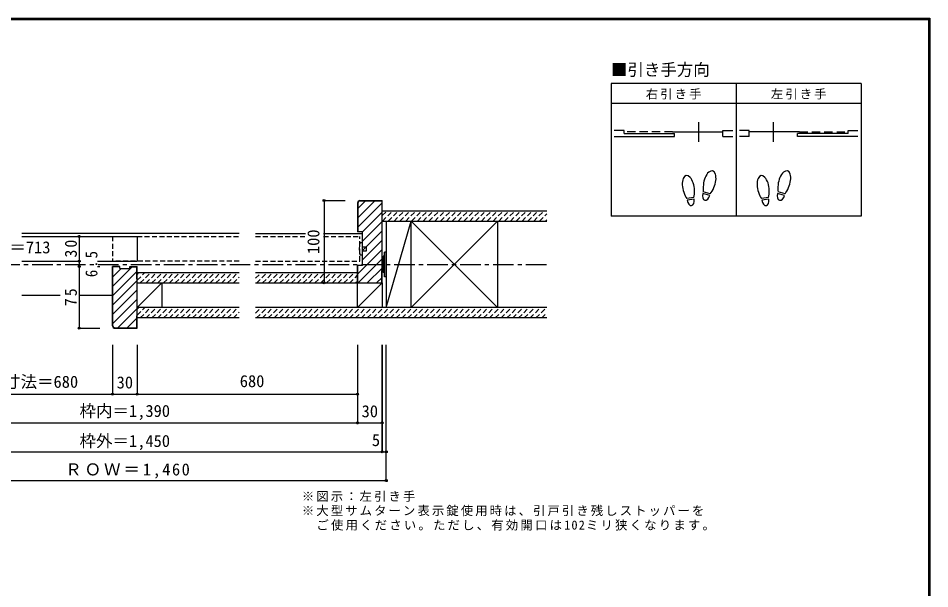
# Model space of a CAD drawing. Units: millimetres at full size, sheet at 1:5; details may follow other scales. Extents: x -973 to 977, y -718 to 696.
# Drawn here: x -131 to 977, y 3 to 696 of the extents above; entities that cross this region are included whole.
import ezdxf
from ezdxf.enums import TextEntityAlignment as Align

# ---------------------------------------------------------------- set-up
doc = ezdxf.new("R2010")
doc.units = ezdxf.units.MM
doc.header["$LTSCALE"] = 5
doc.header["$PDMODE"] = 32
doc.header["$PDSIZE"] = 2.5
for name, pattern in [('CHAIN1', [8, 5, -1, 1, -1]), ('DASHED1', [1.8, 1.2, -0.6]), ('DASHED2', [3, 2, -1])]:
    doc.linetypes.add(name, pattern=pattern)
for name, color, linetype in [('0-1_通り芯', 4, 'CHAIN1'), ('0-2_柱', 3, 'Continuous'), ('0-3_仕上げ', 2, 'Continuous'), ('0-4_枠', 3, 'Continuous'), ('0-6_扉', 6, 'Continuous'), ('0-7_金物', 7, 'Continuous'), ('0-8_戸当り', 3, 'Continuous'), ('0-A_文字', 7, 'Continuous'), ('0-B_寸法', 7, 'Continuous'), ('0-C_ハッチ', 4, 'DASHED1'), ('F-1_枠', 6, 'Continuous')]:
    doc.layers.add(name, color=color, linetype=linetype)
doc.styles.add('ＭＳ ゴシック', font='')
doc.styles.get('ＭＳ ゴシック').set_extended_font_data('MS Gothic')

msp = doc.modelspace()

# ---------------------------------------------------------------- linework, layer by layer
at = {"layer": '0-1_通り芯'}
msp.add_line((-513.993, 396.994), (511.306, 396.994), dxfattribs=at)
at = {"layer": '0-2_柱'}
for p, q in [((316.306, 449.494), (316.306, 344.494)), ((346.383, 344.494), (346.383, 449.494)), ((451.383, 449.494), (451.383, 344.494)), ((13.656, 344.494), (13.656, 374.494)), ((43.733, 374.494), (43.733, 344.494)), ((281.229, 344.494), (281.229, 374.494)), ((311.306, 374.494), (311.306, 344.494))]:
    msp.add_line(p, q, dxfattribs=at)
at = {"layer": '0-2_柱', "color": 7}
for p, q in [((316.306, 344.494), (346.383, 449.494)), ((346.383, 344.494), (451.383, 449.494)), ((451.383, 344.494), (346.383, 449.494)), ((13.656, 344.494), (43.733, 374.494)), ((281.229, 344.494), (311.306, 374.494))]:
    msp.add_line(p, q, dxfattribs=at)
at = {"layer": '0-3_仕上げ'}
for p, q in [((311.306, 461.994), (511.306, 461.994)), ((311.306, 449.494), (511.306, 449.494)), ((13.656, 386.994), (137.481, 386.994)), ((157.481, 386.994), (281.306, 386.994)), ((13.656, 374.494), (137.481, 374.494)), ((157.481, 374.494), (311.306, 374.494)), ((137.481, 344.494), (13.656, 344.494)), ((511.306, 344.494), (157.481, 344.494)), ((137.481, 331.994), (13.656, 331.994)), ((511.306, 331.994), (157.481, 331.994))]:
    msp.add_line(p, q, dxfattribs=at)
at = {"layer": '0-4_枠'}
for p, q in [((281.306, 471.494), (281.306, 436.494)), ((281.806, 471.494), (281.806, 436.494)), ((284.306, 474.494), (311.306, 474.494)), ((284.306, 473.994), (310.806, 473.994)), ((310.806, 473.994), (310.806, 459.494)), ((311.306, 459.494), (310.806, 459.494)), ((-7.344, 394.494), (-16.344, 394.494)), ((-16.344, 322.494), (-16.344, 394.494)), ((-7.344, 393.994), (-15.844, 393.994)), ((-15.844, 322.494), (-15.844, 393.994)), ((-7.344, 391.994), (-7.344, 394.494)), ((4.656, 394.494), (13.656, 394.494)), ((4.656, 393.994), (13.156, 393.994)), ((13.156, 379.494), (13.156, 393.994)), ((13.656, 319.494), (13.656, 394.494)), ((287.306, 395.494), (281.306, 395.494)), ((281.306, 374.494), (281.306, 395.494)), ((281.806, 374.494), (281.806, 395.494)), ((13.156, 379.494), (13.656, 379.494)), ((13.156, 334.494), (13.656, 334.494)), ((13.156, 319.994), (13.156, 334.494)), ((-13.344, 319.994), (13.156, 319.994)), ((-13.344, 319.494), (13.656, 319.494))]:
    msp.add_line(p, q, dxfattribs=at)
at = {"layer": '0-4_枠', "color": 4}
for p, q in [((137.481, 434.494), (-126.668, 434.494)), ((157.481, 434.494), (218.294, 434.494)), ((240.151, 434.494), (287.306, 434.494)), ((-126.668, 359.494), (-79.99, 359.494)), ((-57.214, 359.494), (-16.344, 359.494))]:
    msp.add_line(p, q, dxfattribs=at)
at = {"layer": '0-4_枠'}
for points in [[(281.306, 374.494), (311.306, 374.494), (311.306, 474.494)], [(287.306, 395.494), (287.306, 436.494), (281.306, 436.494)], [(-7.344, 391.994), (4.656, 391.994), (4.656, 394.494)], [(310.806, 374.494), (310.806, 389.494), (311.306, 389.494)]]:
    msp.add_lwpolyline(points, dxfattribs=at)
for centre, radius, start, end in [((284.306, 471.494), 3, 90, 180), ((284.306, 471.494), 2.5, 90, 180), ((-13.344, 322.494), 3, 180, 270), ((-13.344, 322.494), 2.5, 180, 270)]:
    msp.add_arc(centre, radius, start, end, dxfattribs=at)
at = {"layer": '0-6_扉', "color": 2, "linetype": 'DASHED1'}
for p, q in [((-16.344, 430.994), (-16.344, 400.994)), ((13.656, 430.994), (137.481, 430.994)), ((157.481, 430.994), (218.294, 430.994)), ((240.151, 430.994), (284.306, 430.994)), ((284.306, 400.994), (284.306, 430.994)), ((137.481, 400.994), (-16.344, 400.994)), ((157.481, 400.994), (284.306, 400.994))]:
    msp.add_line(p, q, dxfattribs=at)
at = {"layer": '0-6_扉'}
for p, q in [((-126.668, 400.994), (-54.877, 400.994)), ((-34.443, 400.994), (13.656, 400.994))]:
    msp.add_line(p, q, dxfattribs=at)
msp.add_lwpolyline([(-126.668, 430.994), (13.656, 430.994), (13.656, 400.994)], dxfattribs=at)
at = {"layer": '0-7_金物'}
for p, q in [((284.306, 423.494), (287.306, 423.494)), ((287.306, 418.494), (292.306, 418.494)), ((314.306, 381.994), (314.306, 411.994)), ((316.306, 411.994), (314.306, 411.994)), ((316.306, 381.994), (316.306, 411.994)), ((312.306, 405.994), (311.306, 405.994)), ((314.306, 406.994), (312.306, 406.994)), ((312.306, 386.994), (312.306, 406.994)), ((312.306, 387.994), (311.306, 387.994)), ((314.306, 386.994), (312.306, 386.994)), ((316.306, 381.994), (314.306, 381.994))]:
    msp.add_line(p, q, dxfattribs=at)
for points in [[(284.306, 408.494), (287.306, 408.494), (287.306, 423.494)], [(287.306, 413.494), (292.306, 413.494), (292.306, 418.494)]]:
    msp.add_lwpolyline(points, dxfattribs=at)
msp.add_arc((314.757, 415.994), 31.361, 166.16368, 193.83629, dxfattribs=at)
at = {"layer": '0-8_戸当り'}
for p, q in [((695.933, 545.854), (695.933, 569.854)), ((786.733, 545.854), (786.733, 569.854)), ((689.958, 478.378), (681.312, 476.853)), ((690.323, 476.31), (681.677, 474.785)), ((709.426, 480.706), (700.945, 482.978)), ((709.969, 482.735), (701.489, 485.007)), ((780.758, 478.378), (772.112, 476.853)), ((781.123, 476.31), (772.477, 474.785)), ((800.226, 480.706), (791.745, 482.978)), ((800.769, 482.735), (792.289, 485.007))]:
    msp.add_line(p, q, dxfattribs=at)
at = {"layer": '0-8_戸当り', "color": 2}
for p, q in [((605.333, 559.654), (593.333, 559.654)), ((605.333, 556.054), (605.333, 559.654)), ((605.333, 556.054), (666.533, 556.054)), ((664.133, 557.854), (725.333, 557.854)), ((666.533, 552.454), (666.533, 556.054)), ((725.333, 552.454), (725.333, 559.654)), ((725.333, 559.654), (737.333, 559.654)), ((757.333, 559.654), (745.333, 559.654)), ((757.333, 552.454), (757.333, 559.654)), ((818.533, 557.854), (757.333, 557.854)), ((816.133, 552.454), (816.133, 556.054)), ((877.333, 556.054), (816.133, 556.054)), ((877.333, 556.054), (877.333, 559.654)), ((877.333, 559.654), (889.333, 559.654)), ((593.333, 552.454), (666.533, 552.454)), ((725.333, 552.454), (737.333, 552.454)), ((757.333, 552.454), (745.333, 552.454)), ((889.333, 552.454), (816.133, 552.454))]:
    msp.add_line(p, q, dxfattribs=at)
at = {"layer": '0-8_戸当り', "color": 2, "linetype": 'DASHED2'}
for p, q in [((664.133, 557.854), (605.333, 557.854)), ((818.533, 557.854), (877.333, 557.854))]:
    msp.add_line(p, q, dxfattribs=at)
at = {"layer": '0-8_戸当り'}
for centre, major_axis, ratio, start_param, end_param in [((709.214, 496.878), (3.644, 13.601), 0.5, 4.34059143, 8.22577918), ((800.014, 496.878), (3.644, 13.601), 0.5, 4.34059143, 8.22577918), ((683.297, 490.877), (-2.445, 13.867), 0.5, 4.34059143, 8.22577918), ((774.097, 490.877), (-2.445, 13.867), 0.5, 4.34059143, 8.22577918), ((709.11, 496.489), (4.416, 16.48), 0.4, 1.85063327, 2.44287679), ((709.11, 496.489), (4.416, 16.48), 0.4, 3.84030852, 4.43255203), ((799.91, 496.489), (4.416, 16.48), 0.4, 1.85063327, 2.44287679), ((799.91, 496.489), (4.416, 16.48), 0.4, 3.84030852, 4.43255203), ((683.367, 490.481), (-2.963, 16.802), 0.4, 1.85063327, 2.44287679), ((686, 475.548), (-1.27, 7.205), 0.6, 1.57079633, 4.71238898), ((683.367, 490.481), (-2.963, 16.802), 0.4, 3.84030852, 4.43255203), ((705.185, 481.842), (1.894, 7.067), 0.6, 1.57079633, 4.71238898), ((774.167, 490.481), (-2.963, 16.802), 0.4, 1.85063327, 2.44287679), ((776.8, 475.548), (-1.27, 7.205), 0.6, 1.57079633, 4.71238898), ((774.167, 490.481), (-2.963, 16.802), 0.4, 3.84030852, 4.43255203), ((795.985, 481.842), (1.894, 7.067), 0.6, 1.57079633, 4.71238898)]:
    msp.add_ellipse(centre, major_axis=major_axis, ratio=ratio, start_param=start_param, end_param=end_param, dxfattribs=at)
at = {"layer": '0-A_文字', "color": 3}
for p, q in [((893.333, 616.667), (589.333, 616.667)), ((589.333, 616.667), (589.333, 455.667)), ((741.333, 616.667), (741.333, 455.667)), ((893.333, 616.667), (893.333, 455.667)), ((589.333, 592.667), (893.333, 592.667)), ((893.333, 455.667), (589.333, 455.667))]:
    msp.add_line(p, q, dxfattribs=at)
at = {"layer": '0-B_寸法', "color": 4}
for p, q in [((240.665, 474.494), (266.306, 474.494)), ((240.665, 474.494), (240.665, 374.494)), ((-56.985, 430.994), (-56.985, 400.994)), ((-56.985, 430.994), (-31.938, 430.994)), ((-56.985, 400.994), (-56.985, 394.494)), ((-56.985, 400.994), (-54.877, 400.994)), ((-34.443, 400.994), (-31.938, 400.994)), ((-56.985, 394.494), (-56.985, 319.494)), ((-56.985, 394.494), (-54.877, 394.494)), ((-34.443, 394.494), (-31.938, 394.494)), ((240.665, 374.494), (266.306, 374.494)), ((-56.985, 319.494), (-31.938, 319.494)), ((-16.344, 299.494), (-16.344, 239.494)), ((13.656, 299.494), (13.656, 239.494)), ((281.306, 299.494), (281.306, 204.494)), ((311.306, 299.494), (311.306, 169.494)), ((311.306, 169.494), (311.306, 299.494)), ((316.306, 134.494), (316.306, 299.494)), ((316.306, 169.494), (316.306, 299.494)), ((-283.993, 239.494), (281.306, 239.494)), ((-313.993, 204.494), (311.306, 204.494)), ((-313.993, 169.494), (311.306, 169.494)), ((311.306, 169.494), (316.306, 169.494)), ((-318.993, 134.494), (316.306, 134.494))]:
    msp.add_line(p, q, dxfattribs=at)
at = {"layer": '0-B_寸法'}
for p in [(240.665, 474.494), (-56.985, 430.994), (-56.985, 400.994), (-56.985, 394.494), (240.665, 374.494), (-56.985, 319.494), (-16.344, 239.494), (13.656, 239.494), (281.306, 239.494), (281.306, 204.494), (311.306, 204.494), (311.306, 169.494), (311.306, 169.494), (316.306, 169.494), (316.306, 134.494)]:
    msp.add_point(p, dxfattribs=at)
at = {"layer": '0-C_ハッチ', "linetype": 'Continuous'}
for p, q in [((290.919, 473.994), (281.806, 464.88)), ((302.233, 473.994), (281.806, 453.566)), ((310.806, 471.253), (281.806, 442.253)), ((310.806, 459.939), (287.306, 436.439)), ((311.306, 449.125), (287.306, 425.125)), ((311.306, 437.812), (287.306, 413.811)), ((311.306, 426.498), (287.306, 402.498)), ((311.306, 415.184), (281.806, 385.684)), ((311.306, 403.87), (281.929, 374.494)), ((7.505, 393.994), (-15.844, 370.645)), ((-5.809, 391.994), (-15.844, 381.959)), ((13.156, 388.332), (-15.844, 359.332)), ((311.306, 392.557), (293.243, 374.494)), ((13.656, 377.518), (-15.844, 348.018)), ((310.806, 380.743), (304.556, 374.494)), ((13.656, 366.204), (-15.844, 336.704)), ((13.656, 354.891), (-15.844, 325.391)), ((13.656, 343.577), (-9.927, 319.994)), ((13.156, 331.763), (1.387, 319.994))]:
    msp.add_line(p, q, dxfattribs=at)
at = {"layer": '0-C_ハッチ'}
for p, q in [((311.306, 456.262), (317.037, 461.994)), ((311.608, 449.494), (324.108, 461.994)), ((318.679, 449.494), (331.179, 461.994)), ((325.75, 449.494), (338.25, 461.994)), ((332.821, 449.494), (345.321, 461.994)), ((339.893, 449.494), (352.393, 461.994)), ((346.964, 449.494), (359.464, 461.994)), ((354.035, 449.494), (366.535, 461.994)), ((361.106, 449.494), (373.606, 461.994)), ((368.177, 449.494), (380.677, 461.994)), ((375.248, 449.494), (387.748, 461.994)), ((382.319, 449.494), (394.819, 461.994)), ((389.39, 449.494), (401.89, 461.994)), ((396.461, 449.494), (408.961, 461.994)), ((403.532, 449.494), (416.032, 461.994)), ((410.603, 449.494), (423.103, 461.994)), ((417.674, 449.494), (430.174, 461.994)), ((424.745, 449.494), (437.245, 461.994)), ((431.816, 449.494), (444.316, 461.994)), ((438.887, 449.494), (451.387, 461.994)), ((445.959, 449.494), (458.459, 461.994)), ((453.03, 449.494), (465.53, 461.994)), ((460.101, 449.494), (472.601, 461.994)), ((467.172, 449.494), (479.672, 461.994)), ((474.243, 449.494), (486.743, 461.994)), ((481.314, 449.494), (493.814, 461.994)), ((488.385, 449.494), (500.885, 461.994)), ((495.456, 449.494), (507.956, 461.994)), ((502.527, 449.494), (511.306, 458.272)), ((509.598, 449.494), (511.306, 451.201)), ((13.656, 377.816), (22.834, 386.994)), ((13.656, 384.887), (15.763, 386.994)), ((17.405, 374.494), (29.905, 386.994)), ((24.476, 374.494), (36.976, 386.994)), ((31.547, 374.494), (44.047, 386.994)), ((38.618, 374.494), (51.118, 386.994)), ((45.689, 374.494), (58.189, 386.994)), ((52.76, 374.494), (65.26, 386.994)), ((59.832, 374.494), (72.332, 386.994)), ((66.903, 374.494), (79.403, 386.994)), ((73.974, 374.494), (86.474, 386.994)), ((81.045, 374.494), (93.545, 386.994)), ((88.116, 374.494), (100.616, 386.994)), ((95.187, 374.494), (107.687, 386.994)), ((102.258, 374.494), (114.758, 386.994)), ((109.329, 374.494), (121.829, 386.994)), ((116.4, 374.494), (128.9, 386.994)), ((123.471, 374.494), (135.971, 386.994)), ((130.542, 374.494), (137.481, 381.433)), ((157.481, 380.219), (164.255, 386.994)), ((158.827, 374.494), (171.327, 386.994)), ((165.898, 374.494), (178.398, 386.994)), ((172.969, 374.494), (185.469, 386.994)), ((180.04, 374.494), (192.54, 386.994)), ((187.111, 374.494), (199.611, 386.994)), ((194.182, 374.494), (206.682, 386.994)), ((201.253, 374.494), (213.753, 386.994)), ((208.324, 374.494), (220.824, 386.994)), ((215.395, 374.494), (227.895, 386.994)), ((222.466, 374.494), (234.966, 386.994)), ((229.537, 374.494), (242.037, 386.994)), ((236.608, 374.494), (249.108, 386.994)), ((243.679, 374.494), (256.179, 386.994)), ((250.75, 374.494), (263.25, 386.994)), ((257.821, 374.494), (270.321, 386.994)), ((264.893, 374.494), (277.393, 386.994)), ((271.964, 374.494), (281.306, 383.836)), ((279.035, 374.494), (281.306, 376.765)), ((13.656, 335.39), (22.76, 344.494)), ((13.656, 342.461), (15.689, 344.494)), ((17.332, 331.994), (29.832, 344.494)), ((24.403, 331.994), (36.903, 344.494)), ((31.474, 331.994), (43.974, 344.494)), ((38.545, 331.994), (51.045, 344.494)), ((45.616, 331.994), (58.116, 344.494)), ((52.687, 331.994), (65.187, 344.494)), ((59.758, 331.994), (72.258, 344.494)), ((66.829, 331.994), (79.329, 344.494)), ((73.9, 331.994), (86.4, 344.494)), ((80.971, 331.994), (93.471, 344.494)), ((88.042, 331.994), (100.542, 344.494)), ((95.113, 331.994), (107.613, 344.494)), ((102.184, 331.994), (114.684, 344.494)), ((109.255, 331.994), (121.755, 344.494)), ((116.327, 331.994), (128.827, 344.494)), ((123.398, 331.994), (135.898, 344.494)), ((157.481, 337.793), (164.182, 344.494)), ((158.753, 331.994), (171.253, 344.494)), ((165.824, 331.994), (178.324, 344.494)), ((172.895, 331.994), (185.395, 344.494)), ((179.966, 331.994), (192.466, 344.494)), ((187.037, 331.994), (199.537, 344.494)), ((194.108, 331.994), (206.608, 344.494)), ((201.179, 331.994), (213.679, 344.494)), ((208.25, 331.994), (220.75, 344.494)), ((215.321, 331.994), (227.821, 344.494)), ((222.393, 331.994), (234.893, 344.494)), ((229.464, 331.994), (241.964, 344.494)), ((236.535, 331.994), (249.035, 344.494)), ((243.606, 331.994), (256.106, 344.494)), ((250.677, 331.994), (263.177, 344.494)), ((257.748, 331.994), (270.248, 344.494)), ((264.819, 331.994), (277.319, 344.494)), ((271.89, 331.994), (284.39, 344.494)), ((278.961, 331.994), (291.461, 344.494)), ((286.032, 331.994), (298.532, 344.494)), ((293.103, 331.994), (305.603, 344.494)), ((300.174, 331.994), (312.674, 344.494)), ((307.245, 331.994), (319.745, 344.494)), ((314.316, 331.994), (326.816, 344.494)), ((321.387, 331.994), (333.887, 344.494)), ((328.459, 331.994), (340.959, 344.494)), ((335.53, 331.994), (348.03, 344.494)), ((342.601, 331.994), (355.101, 344.494)), ((349.672, 331.994), (362.172, 344.494)), ((356.743, 331.994), (369.243, 344.494)), ((363.814, 331.994), (376.314, 344.494)), ((370.885, 331.994), (383.385, 344.494)), ((377.956, 331.994), (390.456, 344.494)), ((385.027, 331.994), (397.527, 344.494)), ((392.098, 331.994), (404.598, 344.494)), ((399.169, 331.994), (411.669, 344.494)), ((406.24, 331.994), (418.74, 344.494)), ((413.311, 331.994), (425.811, 344.494)), ((420.382, 331.994), (432.882, 344.494)), ((427.453, 331.994), (439.953, 344.494)), ((434.525, 331.994), (447.025, 344.494)), ((441.596, 331.994), (454.096, 344.494)), ((448.667, 331.994), (461.167, 344.494)), ((455.738, 331.994), (468.238, 344.494)), ((462.809, 331.994), (475.309, 344.494)), ((469.88, 331.994), (482.38, 344.494)), ((476.951, 331.994), (489.451, 344.494)), ((484.022, 331.994), (496.522, 344.494)), ((491.093, 331.994), (503.593, 344.494)), ((498.164, 331.994), (510.664, 344.494)), ((130.469, 331.994), (137.481, 339.006)), ((505.235, 331.994), (511.306, 338.064))]:
    msp.add_line(p, q, dxfattribs=at)
at = {"layer": 'F-1_枠'}
for p, q in [((-973.347, 695.833), (976.653, 695.833)), ((-973.347, 695), (976.653, 695)), ((-973.347, 694.167), (976.653, 694.167)), ((974.986, 695.833), (974.986, -700.833)), ((975.82, 695.833), (975.82, -700.833)), ((976.653, 695.833), (976.653, -700.833))]:
    msp.add_line(p, q, dxfattribs=at)

# ---------------------------------------------------------------- texts
at = {"layer": '0-A_文字', "style": 'ＭＳ ゴシック'}
msp.add_text('■引き手方向', height=14.66, dxfattribs=at).set_placement((589.333, 621.667), align=Align.BOTTOM_LEFT)
at = {"layer": '0-A_文字', "char_height": 11, "attachment_point": 7, "style": 'ＭＳ ゴシック'}
for s, insert in [('\\T1.17;右引き手', (631.583, 597.167)), ('\\T1.17;左引き手', (783.583, 597.167)), ('\\T1.17;※図示：左引き手', (213.714, 108.763)), ('\\T1.17;※大型サムターン表示錠使用時は、引戸引き残しストッパーを', (213.714, 91.263)), ('\\T1.18;\u3000ご使用ください。ただし、有効開口は102ミリ狭くなります。', (213.714, 73.763))]:
    msp.add_mtext(s, dxfattribs=dict(at, insert=insert))
at = {"layer": '0-B_寸法', "style": 'ＭＳ ゴシック'}
msp.add_text('100', height=14.66, rotation=90, dxfattribs=at).set_placement((239.415, 409.494), align=Align.BOTTOM_LEFT)
for s, p in [('ＤＷ＝713', (-181.668, 405.994)), ('有効開口寸法＝680', (-227.993, 242.803)), ('30', (-11.344, 241.994)), ('680', (138.255, 243.583)), ('枠内＝1,390', (-56.344, 207.404)), ('30', (286.306, 206.994)), ('枠外＝1,450', (-56.344, 170.951)), ('5', (298.806, 171.994))]:
    msp.add_text(s, height=14.66, dxfattribs=at).set_placement(p, align=Align.BOTTOM_LEFT)
at = {"layer": '0-B_寸法', "char_height": 14.66, "attachment_point": 7, "rotation": 90, "style": 'ＭＳ ゴシック'}
for s, insert in [('\\T1.27;\\W0.95;30', (-59.485, 405.369)), ('\\T1.27;\\W0.9;6.5', (-34.485, 381.494)), ('\\T1.27;\\W0.95;75', (-59.485, 346.369))]:
    msp.add_mtext(s, dxfattribs=dict(at, insert=insert))
at = {"layer": '0-B_寸法', "insert": (-73.844, 136.994), "char_height": 14.66, "attachment_point": 7, "style": 'ＭＳ ゴシック'}
msp.add_mtext('\\T1.18;ＲＯＷ＝1,460', dxfattribs=at)

doc.saveas('drawing.dxf')
